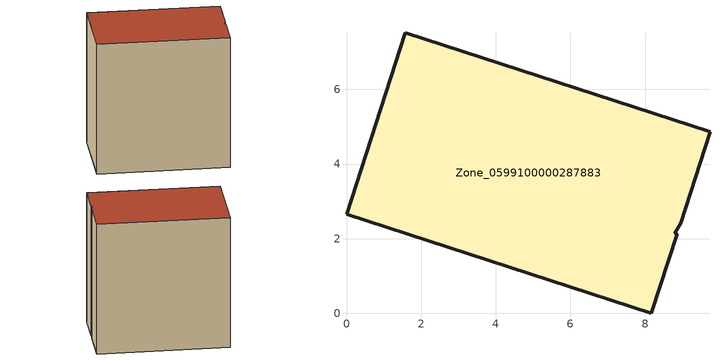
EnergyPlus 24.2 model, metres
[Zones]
Zone_0599100000287883
 floor ground (C_G): 8.86,2.13 8.17,0 0,2.66 1.57,7.52 9.74,4.86 8.95,2.42 8.8,2.15 z0
 wall outside (C_F): 8.17,0 8.86,2.13 8.8,2.15 8.95,2.42 9.74,4.86 1.57,7.52 0,2.66 8.17,0 z0:9.03
 roof outside (C_R): 8.95,2.42 9.74,4.86 1.57,7.52 0,2.66 8.17,0 8.86,2.13 8.8,2.15 z9.03
[BUILDING]
Pand.0599100000287883: North Axis=0; Terrain=City; Loads Convergence Tolerance Value=0.04; Temperature Convergence Tolerance Value=0.4; Solar Distribution=FullExterior; Maximum Number of Warmup Days=25; Minimum Number of Warmup Days=1
[Site:Location]
Rotterdam.The.Hague.AP_ZH_NLD Design_Conditions: Latitude=51.96; Longitude=4.45; Time Zone=1; Elevation=-4.5
[SITE:GROUNDTEMPERATURE:BUILDINGSURFACE]
18, 18, 18, 18, 18, 18, 18, 18, 18, 18, 18, 18
[MATERIAL] Thermal Absorptance=0.9; Solar Absorptance=0.7; Visible Absorptance=0.7
Name | Roughness | Thickness | Conductivity | Density | Specific Heat
G.TI.1975-1991 | MediumSmooth | 0.15 | 0.288461 | 540 | 1210
F.TI.1975-1991 | Rough | 0.3 | 0.230769 | 1920 | 840
R.TI.1975-1991 | MediumRough | 0.2 | 0.153846 | 1500 | 1000
[CONSTRUCTION]
C_G: G.TI.1975-1991
C_F: F.TI.1975-1991
C_R: R.TI.1975-1991
[ZONE]
Zone_0599100000287883: Type=1; Multiplier=1; Ceiling Height=Autocalculate; Volume=Autocalculate; Floor Area=autocalculate; Part of Total Floor Area=Yes
[ZONEINFILTRATION:DESIGNFLOWRATE]
Infil_Zone_0599100000287883: Zone or ZoneList or Space or SpaceList=Zone_0599100000287883; Schedule=AlwaysOn; Design Flow Rate Calculation Method=Flow/Area; Flow Rate per Floor Area=0.003; Constant Term Coefficient=1; Temperature Term Coefficient=0; Velocity Term Coefficient=0; Velocity Squared Term Coefficient=0
[HVACTEMPLATE:ZONE:IDEALLOADSAIRSYSTEM]
Zone_0599100000287883: Maximum Heating Supply Air Temperature=50; Minimum Cooling Supply Air Temperature=13; Maximum Heating Supply Air Humidity Ratio=0.0156; Minimum Cooling Supply Air Humidity Ratio=0.0077; Heating Limit=NoLimit; Cooling Limit=NoLimit; Dehumidification Control Type=ConstantSensibleHeatRatio; Cooling Sensible Heat Ratio=0.7; Dehumidification Setpoint=60; Humidification Control Type=None; Humidification Setpoint=30; Outdoor Air Method=None; Outdoor Air Flow Rate per Person=0.00944; Outdoor Air Flow Rate per Zone Floor Area=0; Outdoor Air Flow Rate per Zone=0; Demand Controlled Ventilation Type=None; Outdoor Air Economizer Type=NoEconomizer; Heat Recovery Type=None; Sensible Heat Recovery Effectiveness=0.7; Latent Heat Recovery Effectiveness=0.65
[ZONECONTROL:THERMOSTAT]
ThermostatControl_Zone_0599100000287883: Zone or ZoneList=Zone_0599100000287883; Control Type Schedule=DualSetpointControlType; Control 1=Thermostat_Zone_0599100000287883; Temperature Difference Between Cutout And Setpoint=0
[THERMOSTATSETPOINT:DUALSETPOINT]
Thermostat_Zone_0599100000287883: Heating Setpoint Temperature Schedule=HeatingSetpoint_Zone_0599100000287883; Cooling Setpoint Temperature Schedule=CoolingSetpoint_Zone_0599100000287883
[SCHEDULE:COMPACT]
HeatingSetpoint_Zone_0599100000287883: Through: 12/31, For: AllDays, Until: 24:00, 21
CoolingSetpoint_Zone_0599100000287883: Through: 12/31, For: AllDays, Until: 24:00, 24
DualSetpointControlType: Through: 12/31, For: AllDays, Until: 24:00, 4
AlwaysOn: Through: 12/31, For: AllDays, Until: 24:00, 1
